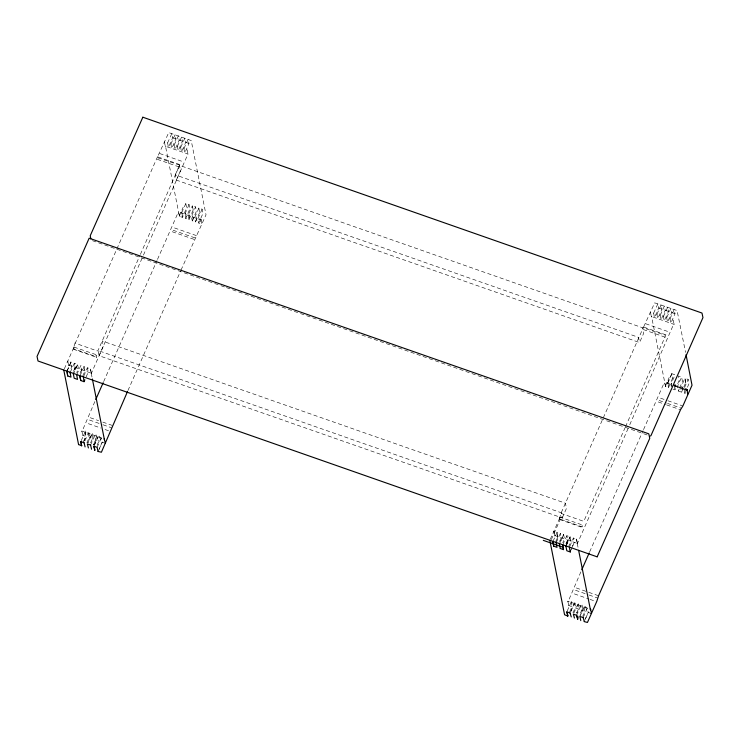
<?xml version="1.0" encoding="UTF-8"?>
<svg xmlns="http://www.w3.org/2000/svg" width="740" height="740" viewBox="0 0 740 740"><rect width="100%" height="100%" fill="white"/><g stroke="black" fill="none" stroke-linecap="round" stroke-linejoin="round"><path stroke-width="0.56" stroke-dasharray="3.7 2.78" d="M90.965 373.006L91.214 373.644L142.977 256.188M193.14 210.077L188.987 219.651L185.731 218.504L189.884 208.828L189.052 204.601L185.786 203.454L186.647 207.931L182.465 217.366L179.422 216.265L165.409 145.688M179.367 216.006L183.187 207.163M576.996 543.234L577.246 543.872L629.009 426.416M672.623 378.14L668.498 387.594L665.574 386.558L651.45 315.915M665.399 386.234L669.219 377.4M73.991 347.097L96.33 354.738C95.886 362.434 97.107 351.63 95.599 356.44L73.658 348.762L73.991 347.051M73.713 347.689L64.223 369.112M559.375 518.786L561.225 512.737L643.634 326.839M68.617 365.079L91.353 373.191L90.585 369.057M179.654 216.376L178.47 211.954L201.215 220.058M143.44 255.133L188.006 153.948M553.862 531.366L554.279 531.311M665.695 386.604L664.446 382.201L670.949 384.375M201.178 219.891L201.9 224.109L198.783 223.073L202.936 213.333L202.103 209.17L198.838 208.033L199.661 212.639M671.328 386.548L670.884 384.356L675.084 374.829L671.818 373.682L672.641 378.288M679.616 388L682.447 381.276L681.614 377.113L678.349 375.976L679.227 380.323L677.239 384.846M685.758 382.608L684.935 378.279L680.68 387.788L681.559 392.163L678.293 391.016L677.415 386.641L681.614 377.113M157.592 156.612L75.267 343.221L97.31 350.964L97.958 350.658L139.906 255.476M561.17 512.903L561.41 513.514L583.342 521.201L583.99 520.895L625.013 427.831M75.138 342.666L73.334 348.559M683.769 387.131L685.675 382.71M199.606 212.611L195.517 221.935L192.252 220.788L191.383 216.413L195.582 206.886L192.317 205.738L193.205 209.994L192.372 205.766L188.117 215.266L188.987 219.651M559.745 517.963L560.43 517.279L582.362 524.965L582.87 525.326L582.112 526.954M66.998 371.091L70.984 362.045L68.061 361.028M67.053 371.11L71.049 362.064L71.919 366.439L69.764 371.184M167.592 142.931L171.81 133.579L172.661 137.779L168.461 147.306L167.592 142.931L164.474 141.895L165.205 146.159L187.997 153.994M70.263 372.239L74.305 363.211L75.184 367.586L73.501 371.397M170.857 144.069L175.075 134.717L175.926 138.926L171.726 148.453L170.857 144.069L174.122 145.216L174.992 149.591L179.191 140.064L178.34 135.864L174.122 145.216M73.445 371.378L75.129 367.567L74.25 363.183L77.571 364.348L73.584 373.404L77.515 364.33L78.449 368.724L76.71 372.516M76.793 374.523L80.836 365.495L84.101 366.633L84.98 371.018L82.815 375.754M177.378 146.353L181.605 137.011L182.456 141.21L178.257 150.738L177.378 146.353L180.643 147.501L181.522 151.876L185.722 142.348L184.871 138.149L180.643 147.501M81.659 369.852L79.975 373.663L81.715 369.871L80.78 365.477M80.059 375.67L84.101 366.633L84.915 370.99M83.814 375.976L87.366 367.78L90.169 368.761M183.909 148.648L188.136 139.296L188.978 143.495L184.787 153.023L183.909 148.648L187.192 149.942L188.053 154.161M86.145 376.919L88.236 372.155L87.366 367.78M175.278 174.871L179.478 165.344L642.718 327.82L643.698 333.268L639.554 342.546L176.314 180.07L175.278 174.871L638.518 337.348L639.554 342.546M140.378 254.421L179.496 165.584L179.256 164.965L156.787 157.454M98.189 451.243L102.185 442.196L101.306 437.812L81.724 430.957L81.511 431.429L82.177 431.115L95.284 400.59M103.646 381.627L157.019 260.471M157.481 259.416L178.368 212.01M81.206 440.67L85.044 432.114M185.842 203.472L181.587 212.981L182.465 217.366M83.648 441.503L85.858 436.48L84.989 432.095M83.703 441.521L85.914 436.498L82.584 435.175M84.897 440.864L88.31 433.261M189.052 204.601L184.852 214.128L185.731 218.504M86.913 442.65L89.179 437.636L88.254 433.242M91.575 434.408L87.792 442.983L91.51 434.389L92.389 438.764M90.613 442.788L92.445 438.783L89.124 437.618M90.576 445.055L94.831 435.546L95.654 439.902L93.434 444.934M93.499 444.953L95.71 439.93M192.252 220.788L196.378 211.335L195.582 206.886M94.267 445.249L98.041 436.674L98.919 441.049M94.322 445.267L98.096 436.693M198.903 208.051L194.648 217.56L195.517 221.935M97.144 445.073L98.975 441.068L95.654 439.902M97.107 447.339L101.362 437.83M202.103 209.17L197.904 218.698L198.783 223.073M99.132 449.254L102.24 442.215M127.955 390.526L180.569 271.09M181.041 270.035L206.025 214.822L191.216 140.572L168.748 132.58L157.74 156.417M550.264 539.34L559.782 517.88L559.699 518.99L581.631 526.667L582.204 525.65L582.112 526.963M551.337 539.59L560.467 518.87M562.261 517.926L566.442 508.435L565.425 503.209L102.24 340.983L103.285 346.237L99.105 355.718L562.261 517.926L561.225 512.737L98.041 350.51L99.095 355.764M553.039 541.319L557.081 532.291L553.992 531.237M653.624 313.159L657.851 303.807L658.702 308.007L654.502 317.534L653.624 313.159L650.506 312.123L651.237 316.396L674.085 324.397L674.297 323.917L673.631 324.231L629.481 425.371M556.304 542.466L560.346 533.438L563.612 534.576L564.481 538.961L562.752 542.744M656.889 314.296L661.116 304.954L661.958 309.154L657.768 318.681L656.889 314.296L660.154 315.443L661.033 319.819L665.223 310.291L664.372 306.092L660.154 315.443M559.486 541.606L561.216 537.813L560.291 533.42M559.56 543.613L563.556 534.558L560.504 541.615M562.826 544.751L566.877 535.723M663.419 316.591L667.637 307.239L668.488 311.438L664.289 320.966L663.419 316.591L666.685 317.728L667.554 322.104L671.754 312.576L670.903 308.377L666.685 317.728M566.008 543.891L567.691 540.08L566.812 535.705L570.133 536.861L571.012 541.245L568.857 545.99M566.072 543.909L567.746 540.098M566.091 545.898L570.077 536.842L570.956 541.227M566.59 544.908L570.133 536.861M569.846 546.203L573.398 538.008L576.21 538.988M669.95 318.875L674.168 309.524L675.019 313.723L670.819 323.25L669.95 318.875L673.224 320.17L674.085 324.397M570.235 551.42L571.114 549.404M571.558 548.405L574.221 542.365M570.077 551.91L574.277 542.383L573.398 538.008M625.476 426.776L665.528 335.812L665.297 335.192L642.829 327.69M584.674 620.471L588.217 612.424L587.338 608.04L567.756 601.185L567.552 601.657L568.274 601.361M580.863 571.872L568.218 601.343M589.678 551.855L643.06 430.699M643.523 429.644L664.409 382.238M567.247 610.907L571.077 602.351L571.9 606.707M671.818 373.682L667.628 383.209L668.498 387.594M667.684 383.237L671.883 373.709M569.68 611.73L571.955 606.726L568.588 605.348M570.929 611.092L574.286 603.47L575.165 607.845L578.486 609.011L576.71 613.035M570.568 612.063L574.342 603.489M572.945 612.877L575.221 607.873M573.768 613.192L577.607 604.635M576.654 613.016L578.421 608.992L577.552 604.617M672.891 389.129L675.028 389.878L676.795 385.855M576.617 615.282L580.872 605.773M577.699 619.186L581.742 610.158L580.817 605.755M678.293 391.016L679.181 389.009M584.138 606.92L580.354 615.495L584.082 606.902L584.952 611.277M582.741 616.309L585.007 611.296L581.686 610.139M681.559 392.163L683.325 388.139M583.148 617.567L587.403 608.067M685.767 382.506L684.879 378.26L688.145 379.398L683.945 388.925L684.815 393.31L686.711 393.967M585.618 618.474L588.272 612.442M684.815 393.31L685.702 391.293M687.479 387.27L688.977 383.635L688.145 379.398M68.385 365.754L69.051 365.43M201.391 219.41L200.725 219.734M554.427 535.982L555.093 535.668L577.394 543.419L576.155 538.97M643.772 326.645L654.678 302.845L677.082 310.56L685.573 352.407M91.418 373.173L90.114 368.742M553.807 531.292L554.63 535.501M176.342 180.079L180.458 170.792L179.478 165.344M172.661 137.779L175.926 138.926M179.191 140.064L182.456 141.21M185.722 142.348L188.978 143.495M658.702 308.007L661.958 309.154M665.223 310.291L668.488 311.438M671.754 312.576L675.019 313.723M159.683 153.522L181.615 161.209M645.715 323.759L667.647 331.437M158.055 156.991L180.902 164.992M644.096 327.219L666.943 335.22M157.306 159.313L180.153 167.314M643.337 329.541L666.185 337.542M174.557 227.957L196.488 235.644M660.589 398.185L666.86 400.386M667.896 400.747L682.521 405.871M173.123 230.242L195.055 237.919M659.155 400.47L666.462 403.032M667.508 403.393L681.087 408.147M172.198 231.722L194.13 239.399M658.23 401.95L665.547 404.512M666.592 404.873L680.162 409.627M92.426 240.676L201.363 278.832M202.455 279.211L219.882 285.316M220.973 285.705L225.33 287.231M226.422 287.61L243.858 293.715M244.94 294.095L262.376 300.2M263.459 300.579L280.895 306.684M281.986 307.072L299.413 313.177M300.505 313.557L317.932 319.661M319.023 320.041L568.505 407.416M569.596 407.805L587.024 413.91M588.115 414.289L605.542 420.394M606.634 420.773L624.07 426.878M625.152 427.257L642.588 433.363M643.68 433.751L648.037 435.277M73.325 349.188L95.525 356.967M559.357 519.415L581.566 527.195M90.252 417.721L98.605 420.644M102.786 422.105L112.184 425.398M576.284 587.949L587.773 591.972M588.818 592.342L598.216 595.635M89.494 420.043L102.028 424.436M103.073 424.797L111.435 427.729M575.535 590.27L588.069 594.664M589.114 595.034L597.467 597.957M88.328 423.668L100.862 428.053M105.043 429.524L110.26 431.346M574.37 593.896L588.985 599.021M590.03 599.382L596.301 601.583M102.185 442.196L104.988 443.177M588.217 612.424L591.02 613.404M555.148 535.686L554.676 535.371M83.111 435.518L81.724 430.957M568.912 605.635L567.756 601.185M651.191 316.174L651.69 316.554L651.404 316.174M165.159 145.947L165.658 146.326L165.362 145.947M674.149 385.503L675.028 389.878M671.328 383.348L671.966 386.567M667.693 382.071L668.544 386.373M577.293 543.613L578.18 548.09M585.682 606.301L586.543 610.602M582.047 605.024L582.907 609.325M578.412 603.757L579.272 608.058M574.777 602.48L575.637 606.782M571.141 601.204L572.002 605.505M557.081 532.291L557.96 536.666L555.86 541.43L557.895 536.648L557.026 532.273M199.828 218.208L200.688 222.509M196.192 216.931L197.053 221.232M192.557 215.664L193.418 219.965M188.922 214.387L189.782 218.689M185.287 213.111L186.147 217.412M181.651 211.844L182.512 216.145M91.251 373.386L92.149 377.863M99.65 436.073L100.511 440.374M96.015 434.796L96.875 439.098M92.38 433.52L93.24 437.821M88.745 432.253L89.605 436.554M85.109 430.976L85.969 435.277M67.766 361.12L68.598 365.273M576.654 539.349L577.459 543.401M559.718 517.926L559.431 518.657L559.755 517.917"/><path stroke-width="1.11" d="M92.371 378.982L104.405 439.653M578.634 550.329L590.437 609.88M105.404 443.121L104.174 438.82M591.02 613.404L591.436 613.395M70.152 372.877L70.319 372.257M73.417 374.098L73.482 373.672M79.92 376.068L80.78 380.545M556.166 542.864L557.026 547.341L553.705 546.176L552.937 541.587M562.715 545.399L562.826 544.751M565.98 546.61L566.146 545.916M76.692 374.792L77.515 379.398L74.194 378.233L73.362 374.079M559.459 544.15L559.625 543.632M565.952 546.296L566.812 550.773L570.077 551.91L569.412 547.063M67.053 371.11L67.664 375.948L70.984 377.113L70.152 372.951M66.961 371.378L67.719 375.966M63.788 370.12L78.579 444.601M549.82 540.348L564.583 614.783L567.802 616.05M570.235 551.42L570.475 552.059M83.38 376.827L84.046 381.683L80.725 380.517L79.883 376.29M84.046 381.683L84.878 379.777M95.756 399.535L103.175 382.682M127.493 391.58L101.408 452.223L98.142 451.474M581.788 569.763L589.216 552.909M98.013 451.557L97.107 447.339L93.841 446.202L94.933 450.105M567.969 615.782L566.822 611.86L570.142 613.016M571.234 616.92L570.087 612.998M574.434 618.048L573.352 614.145L576.673 615.301L577.755 619.204M577.699 619.186L576.617 615.282M584.285 621.489L583.148 617.567M90.641 445.073L87.32 443.917L88.402 447.95M584.23 621.609L587.449 622.451L596.819 601.305L598.623 595.635L680.578 409.618L682.817 406.112L692.02 385.235L686.026 354.645M687.423 389.647L686.757 389.962M81.761 445.739L78.551 444.546M84.055 442.77L85.082 446.904M91.566 449.254L90.576 445.055M567.71 616.059L566.886 611.878M142.838 117.216L90.252 235.681L90.789 238.891M597.162 556.832L649.748 438.367L648.786 433.816L89.161 238.188L37.046 356.44L38.008 361L597.143 556.832M93.906 446.22L94.785 450.42M142.857 117.216L701.992 313.048L702.954 317.608L650.904 435.749L650.21 436.036M687.627 394.291L687.22 390.119M674.149 385.503L687.247 390.295M543.299 540.357L561.623 546.777M560.226 548.46L563.547 549.626L562.659 545.371L563.491 549.607M84.11 442.788L80.79 441.623L81.641 445.822L80.845 441.651M583.203 617.595L579.883 616.429L580.771 620.61M590.206 609.048L590.705 609.427M685.869 388.435L686.295 390.591M682.234 387.168L682.659 389.314M674.963 384.615L675.389 386.77M590.649 609.409L591.491 613.368M559.394 544.307L560.282 548.488M553.76 546.194L552.863 541.948"/></g></svg>
